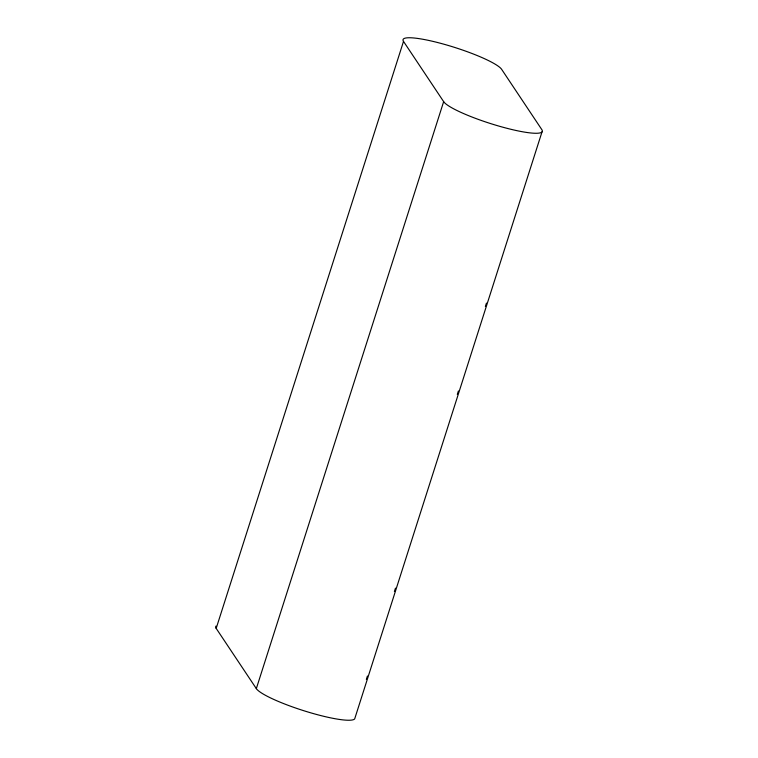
<?xml version="1.0" encoding="UTF-8"?>
<svg xmlns="http://www.w3.org/2000/svg" width="758" height="758" viewBox="0 0 758 758"><rect width="100%" height="100%" fill="white"/><g stroke="black" fill="none" stroke-linecap="round" stroke-linejoin="round"><path stroke-width="1.14" d="M541.998 131.93L354.678 718.897A51.999 8.224 17.7 0 1 306.109 711.44A51.999 8.224 17.7 0 1 256.327 688.615L216.182 628.382L403.512 41.406A51.999 8.224 17.7 0 1 445.42 44.637A51.999 8.224 17.7 0 1 501.673 69.385L541.818 129.618A51.999 8.224 17.7 0 1 499.91 126.387A51.999 8.224 17.7 0 1 443.657 101.648L403.512 41.406M256.327 688.615L443.657 101.648M366.351 679.414L367.431 676.032M394.397 591.534L395.477 588.151M457.32 394.378L458.401 390.995M485.366 306.497L486.446 303.115M216.182 628.382A51.999 8.224 17.7 0 1 216.002 626.07"/></g></svg>
